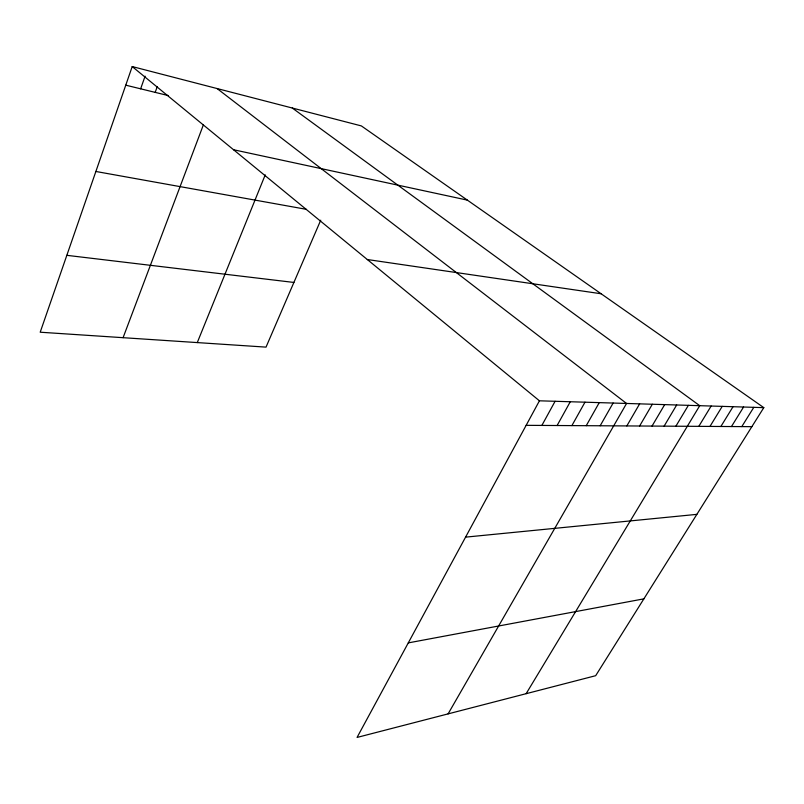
<?xml version="1.0" encoding="UTF-8"?>
<svg xmlns="http://www.w3.org/2000/svg" width="804" height="804" viewBox="0 0 804 804"><rect width="100%" height="100%" fill="white"/><g stroke="black" fill="none" stroke-linecap="round" stroke-linejoin="round"><path stroke-width="1.21" d="M763.8 407.638L539.434 400.804L357.056 737.439L595.674 675.692L763.8 407.638L361.358 125.916L132.208 66.561L40.2 332.213L266.023 347.127L320.726 220.195M140.64 88.822L145.082 76.169M155.192 92.38L157.222 86.701M123.082 337.69L203.422 124.751M197.281 342.584L265.23 174.87M541.866 425.427L555.092 401.286M557.112 425.517L570.267 401.749M571.895 425.607L584.98 402.191M586.237 425.688L599.251 402.633M600.166 425.768L613.11 403.055M448.099 713.882L626.557 403.467L217.08 88.551M626.829 425.929L639.632 403.859M639.612 425.999L652.325 404.251M652.034 426.07L664.677 404.623M664.114 426.14L676.677 404.985M675.873 426.21L688.365 405.347M526.138 693.681L699.731 405.688L292.304 108.037M698.807 426.351L711.138 406.04M709.982 426.411L722.233 406.372M720.866 426.482L733.037 406.703M731.469 426.542L743.559 407.025M741.801 426.602L753.81 407.337M408.281 642.888L643.873 598.849M465.566 537.142L696.867 514.359M526.148 425.336L751.871 426.663M66.832 255.33L293.902 282.445M367.297 259.521L601.121 293.761M95.877 171.473L306.344 209.331M233.552 149.745L467.355 200.116M125.766 85.174L168.267 95.575M132.208 66.561L539.434 400.804"/></g></svg>
